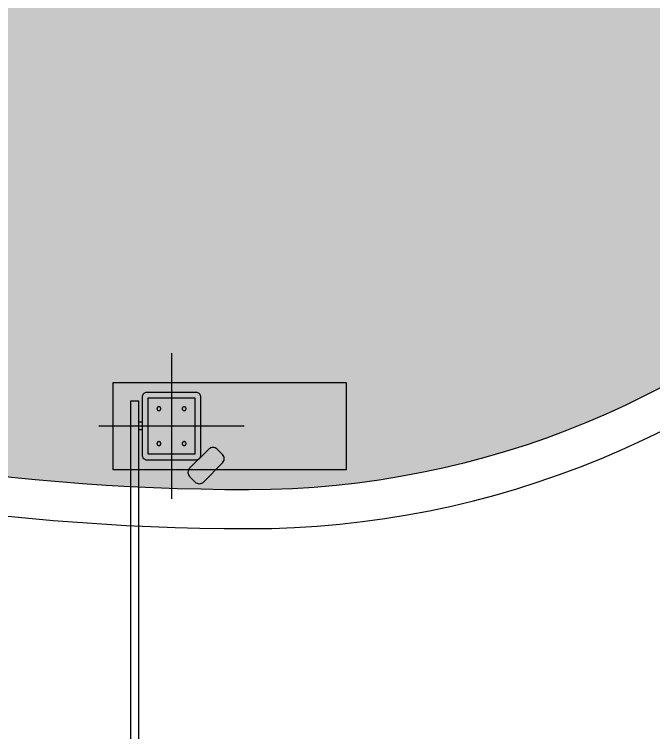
# Model space of a CAD drawing. Header units: millimetres. Extents: x 4836525 to 5356909, y -1773032 to -1295773.
# Drawn here: x 4976443 to 4979737, y -1585662 to -1581964 of the extents above; entities that cross this region are included whole.
import ezdxf

# ---------------------------------------------------------------- set-up
doc = ezdxf.new("R2010")
doc.units = ezdxf.units.MM
doc.header["$LTSCALE"] = 1000
for name, pattern in [('CEN', [62, 60, -1, 0, -1]), ('HID', [2.3, 1.5, -0.8]), ('HIDDEN', [9.525, 6.35, -3.175])]:
    doc.linetypes.add(name, pattern=pattern)
doc.layers.add('A-MCAL', color=9, linetype='Continuous', lineweight=25)
for name, color, linetype in [('PAT', 252, 'Continuous'), ('PAV', 8, 'Continuous'), ('ROAD', 3, 'Continuous'), ('ROAD_HID', 252, 'HIDDEN')]:
    doc.layers.add(name, color=color, linetype=linetype)

# ---------------------------------------------------------------- blocks, each defined once
blk = doc.blocks.new('zw$7755')
at = {"layer": 'A-MCAL', "color": 1, "linetype": 'CEN'}
for p, q in [((0, -375), (0, 375)), ((-375, 0), (375, 0))]:
    blk.add_line(p, q, dxfattribs=at)
at = {"layer": 'A-MCAL', "color": 4}
for p, q in [((-20, 150), (-20, 170)), ((20, 150), (20, 170))]:
    blk.add_line(p, q, dxfattribs=at)
blk.add_lwpolyline([(-130, 170), (4000, 170), (4000, 210), (-130, 210)], close=True, dxfattribs=at)
blk.add_lwpolyline([(-150, -150), (150, -150, 0.414214), (175, -125), (175, 125, 0.414214), (150, 150), (-150, 150, 0.414214), (-175, 125), (-175, -125, 0.414214)], format="xyb", close=True, dxfattribs=at)
at = {"layer": 'A-MCAL', "color": 8, "linetype": 'HID'}
blk.add_lwpolyline([(-145, -120), (145, -120), (145, 120), (-145, 120)], close=True, dxfattribs=at)
for centre in [(-90, 65), (90, 65), (-90, -65), (90, -65)]:
    blk.add_circle(centre, 10, dxfattribs=at)

msp = doc.modelspace()

# ---------------------------------------------------------------- hatches: boundary and pattern name
at = {"layer": 'PAV'}
h = msp.add_hatch(dxfattribs=at)
h.set_pattern_fill('GRASS', color=256, scale=50, style=0)
h.set_pattern_definition([(90, (5001573.5, -1429608.4), (-898.025, 898.025), [238.125, -1557.925]), (45, (5001573.5, -1429608.4), (-898.026, 898.026), [238.125, -1031.875]), (135, (5001573.5, -1429608.4), (-898.026, -898.026), [238.125, -1031.875])])
edge = h.paths.add_edge_path()
edge.add_ellipse((4977650.6, -1572611.9), major_axis=(11800, 0), ratio=1, start_angle=232.12684, end_angle=270)
edge.add_ellipse((4977650.6, -1579863.9), major_axis=(4548, 0), ratio=1, start_angle=270, end_angle=360)
edge.add_ellipse((4973398.6, -1568362.1), major_axis=(8800, 0), ratio=1, start_angle=0, end_angle=29.99286)
edge.add_ellipse((4984201.6, -1553071.5), major_axis=(-8200, 0), ratio=1, start_angle=0, end_angle=29.99286, ccw=False)
edge.add_line((4976001.6, -1553071.5), (4976001.6, -1434405.9))
edge.add_line((4976001.6, -1434405.9), (4979549.5, -1434405.4))
edge.add_line((4979549.5, -1434405.4), (4979549.5, -1426505.4))
edge.add_line((4979549.5, -1426505.4), (5001373.5, -1426505.4))
edge.add_line((5001373.5, -1426505.4), (5001373.9, -1421808.1))
edge.add_line((5001373.9, -1421808.1), (4980352.8, -1421805.4))
edge.add_line((4980352.8, -1421805.4), (4973401.5, -1428773.4))
edge.add_line((4973401.5, -1428773.4), (4973406.9, -1473633.3))
edge.add_line((4973406.9, -1473633.3), (4970404.8, -1485682.2))
edge.add_line((4970404.8, -1485682.2), (4970405.8, -1510090.1))
edge.add_line((4970405.8, -1510090.1), (4970406.4, -1581926.5))
edge.add_line((4982198.6, -1579863.9), (4982198.6, -1568362.1))
edge.add_line((4981020.2, -1563963.1), (4977099.7, -1557170.6))
h.paths.add_polyline_path([(4974306.4, -1571113.1), (4974306.4, -1581113.1), (4979556.4, -1581113.1), (4979556.4, -1571113.1)], flags=16)

# ---------------------------------------------------------------- linework, layer by layer
at = {"layer": 'PAT'}
msp.add_lwpolyline([(4979549.5, -1426505.4), (4979549.5, -1434405.4), (4976001.6, -1434405.9), (4976001.6, -1553071.5, 0.131621), (4977099.7, -1557170.6), (4981020.2, -1563963.1, -0.131621), (4982198.6, -1568362.1), (4982198.6, -1579863.9, -0.414214), (4977650.6, -1584411.9, -0.166774), (4970406.4, -1581926.5), (4970405.8, -1510090.1), (4970404.8, -1485682.2), (4973406.9, -1473633.3), (4973401.5, -1428773.4), (4980352.8, -1421805.4), (5001373.9, -1421808.1), (5001373.5, -1426505.4)], format="xyb", close=True, dxfattribs=at)
at = {"layer": 'ROAD'}
msp.add_lwpolyline([(4970204.8, -1485657.7), (4970205.8, -1510090.1), (4970206.4, -1582023.8, 0.168876), (4977650.6, -1584611.9, 0.414214), (4982398.6, -1579863.9), (4982398.6, -1568362.1, 0.131621), (4981193.4, -1563863.1), (4977272.9, -1557070.7, -0.131621), (4976201.6, -1553071.5), (4976201.6, -1434605.8)], format="xyb", dxfattribs=at)
at = {"layer": 'ROAD', "color": 7}
msp.add_lwpolyline([(4976952.5, -1583859), (4978152.5, -1583859), (4978152.5, -1584309), (4976952.5, -1584309), (4976952.5, -1583859)], close=True, dxfattribs=at)
at = {"layer": 'ROAD'}
msp.add_lwpolyline([(4977444.7, -1584202.2), (4977345.7, -1584301.2, 0.414214), (4977345.7, -1584343.6), (4977374, -1584371.9, 0.414214), (4977416.4, -1584371.9), (4977515.4, -1584272.9, 0.414214), (4977515.4, -1584230.5), (4977487.1, -1584202.2, 0.414214)], format="xyb", close=True, dxfattribs=at)
at = {"layer": 'ROAD_HID', "ltscale": 0.5}
msp.add_arc((4973898.6, -1580511.9), 12000, 270, 0, dxfattribs=at)

# ---------------------------------------------------------------- block references
at = {"layer": 'ROAD', "xscale": -1, "rotation": 89.99999999999982}
msp.add_blockref('zw$7755', (4977252.5, -1584084), dxfattribs=at)

doc.saveas('drawing.dxf')
